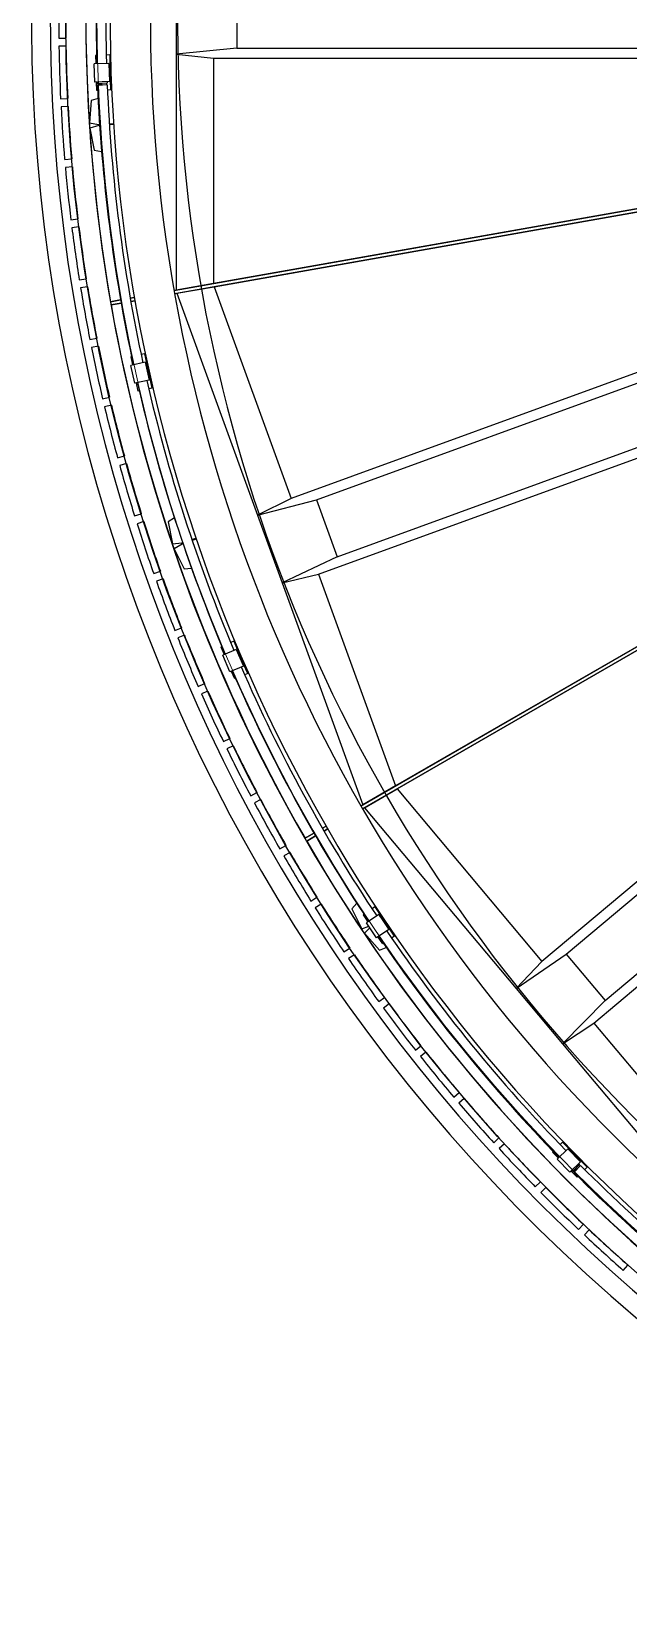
# Model space of a CAD drawing. Header units: millimetres. Extents: x 0 to 59400, y 0 to 42000.
# Drawn here: x 41164 to 44127, y 23433 to 31239 of the extents above; entities that cross this region are included whole.
import ezdxf

# ---------------------------------------------------------------- set-up
doc = ezdxf.new("R2010")
doc.units = ezdxf.units.MM
doc.header["$LTSCALE"] = 100
doc.layers.add('Sketch Geometry', color=7, linetype='Continuous', lineweight=18)
doc.layers.add('Visible', color=7, linetype='Continuous', lineweight=25)

msp = doc.modelspace()

# ---------------------------------------------------------------- linework, layer by layer
at = {"layer": 'Sketch Geometry'}
msp.add_circle((49584.05, 31306.07), 8095.14, dxfattribs=at)
at = {"layer": 'Visible', "color": 9, "true_color": 0xc0c0c0}
for p, q in [((41882.72, 31484.92), (41882.72, 31127.23)), ((42182.72, 31456.07), (42182.72, 31156.07)), ((41871.62, 29954.29), (49157.39, 31238.97)), ((49160.17, 31223.21), (41874.4, 29938.53)), ((42182.72, 31156.07), (41882.72, 31127.23)), ((42182.72, 31156.07), (48687.29, 31156.07)), ((41882.72, 31127.23), (41882.72, 29956.24)), ((41882.72, 31127.23), (42067.32, 31106.07)), ((48403.73, 31106.07), (42067.32, 29988.79)), ((42067.32, 31106.07), (42067.32, 29988.79)), ((42067.32, 31106.07), (48403.73, 31106.07)), ((42070.1, 29973.04), (48406.51, 31090.32)), ((48406.51, 31090.32), (42452.23, 28923.14)), ((42577.77, 28915.62), (48690.07, 31140.32)), ((42799.08, 27398), (49206.08, 31097.09)), ((49214.08, 31083.23), (42807.08, 27384.15)), ((41459.77, 30896.04), (41452.52, 30785.33)), ((41494.73, 30907.34), (41459.77, 30896.04)), ((42680.38, 28633.71), (48792.68, 30858.41)), ((43817.88, 26663.49), (48800.68, 30844.55)), ((41452.52, 30785.33), (41497.16, 30778.23)), ((41497.55, 30772.25), (41454.23, 30759.38)), ((41454.23, 30759.38), (41475.89, 30650.57)), ((41497.16, 30778.23), (41502.1, 30778.56)), ((41502.5, 30772.57), (41497.55, 30772.25)), ((41550.3, 30781.72), (41571.1, 30783.09)), ((41571.5, 30777.1), (41550.69, 30775.73)), ((42589.04, 28547.26), (48543.31, 30714.44)), ((48543.31, 30714.44), (42971.17, 27497.36)), ((42979.17, 27483.5), (48551.31, 30700.58)), ((48551.31, 30700.58), (43697.34, 26627.62)), ((41475.89, 30650.57), (41512.02, 30643.93)), ((44010.72, 26433.68), (48993.51, 30614.74)), ((43954.46, 26321.2), (48808.43, 30394.17)), ((42067.32, 29988.79), (41882.72, 29956.24)), ((41556.49, 29898.72), (41606.56, 29907.55)), ((41606.56, 29907.55), (41556.49, 29898.72)), ((41654.13, 29915.94), (41674.66, 29919.56)), ((41674.66, 29919.56), (41654.13, 29915.94)), ((41677.44, 29903.8), (41656.91, 29900.18)), ((41656.91, 29900.18), (41677.44, 29903.8)), ((41882.72, 29956.24), (41871.62, 29954.29)), ((41874.4, 29938.53), (41885.5, 29940.49)), ((41885.5, 29940.49), (42070.1, 29973.04)), ((41885.5, 29940.49), (42286, 28840.12)), ((42070.1, 29973.04), (42452.23, 28923.14)), ((41609.34, 29891.79), (41559.26, 29882.96)), ((41559.26, 29882.96), (41609.34, 29891.79)), ((42452.23, 28923.14), (42286, 28840.12)), ((42286, 28840.12), (42577.77, 28915.62)), ((42577.77, 28915.62), (42680.38, 28633.71)), ((41873.67, 28826.91), (41842.84, 28806.95)), ((41842.84, 28806.95), (41864.49, 28698.14)), ((42286, 28840.12), (42408.33, 28504)), ((41959.87, 28719.97), (41979.61, 28726.67)), ((41864.49, 28698.14), (41909.44, 28702.84)), ((41911.37, 28697.16), (41872.85, 28673.52)), ((41872.85, 28673.52), (41921.94, 28574.02)), ((41909.44, 28702.84), (41914.13, 28704.43)), ((41916.06, 28698.75), (41911.37, 28697.16)), ((41981.54, 28720.99), (41961.8, 28714.28)), ((41921.94, 28574.02), (41958.56, 28576.96)), ((42680.38, 28633.71), (42408.33, 28504)), ((42408.33, 28504), (42589.04, 28547.26)), ((42408.33, 28504), (42808.83, 27403.64)), ((42589.04, 28547.26), (42971.17, 27497.36)), ((42971.17, 27497.36), (42808.83, 27403.64)), ((42816.83, 27389.78), (42979.17, 27483.5)), ((42979.17, 27483.5), (43697.34, 26627.62)), ((42808.83, 27403.64), (42799.08, 27398)), ((42807.08, 27384.15), (42816.83, 27389.78)), ((42816.83, 27389.78), (43569.53, 26492.75)), ((42565.99, 27263.43), (42521.95, 27238)), ((42521.95, 27238), (42565.99, 27263.43)), ((42573.99, 27249.57), (42529.95, 27224.15)), ((42529.95, 27224.15), (42573.99, 27249.57)), ((42625.87, 27298), (42607.82, 27287.58)), ((42607.82, 27287.58), (42625.87, 27298)), ((42633.87, 27284.15), (42615.82, 27273.72)), ((42615.82, 27273.72), (42633.87, 27284.15)), ((42778.24, 26915.5), (42753.63, 26888.23)), ((42753.63, 26888.23), (42802.71, 26788.73)), ((42802.71, 26788.73), (42837.8, 26802.18)), ((42843.02, 26794.41), (42817.16, 26767.12)), ((42899.43, 26841.35), (42901.09, 26842.46)), ((42904.44, 26837.48), (42902.77, 26836.37)), ((42817.16, 26767.12), (42890.33, 26683.72)), ((42890.33, 26683.72), (42924.94, 26696.04)), ((43569.53, 26492.75), (43817.88, 26663.49)), ((43697.34, 26627.62), (43569.53, 26492.75)), ((43817.88, 26663.49), (44010.72, 26433.68)), ((43569.53, 26492.75), (43799.45, 26218.75)), ((44010.72, 26433.68), (43799.45, 26218.75)), ((43799.45, 26218.75), (43954.46, 26321.2)), ((43954.46, 26321.2), (44672.63, 25465.32)), ((43799.45, 26218.75), (44552.14, 25321.72))]:
    msp.add_line(p, q, dxfattribs=at)
at = {"layer": 'Visible'}
for p, q in [((41299.67, 31205.32), (41334.66, 31205.83)), ((41335.25, 31165.84), (41300.25, 31165.33)), ((41548.59, 31080.63), (41475.63, 31078.17)), ((41478.66, 30988.22), (41475.63, 31078.17)), ((41487.03, 31120.58), (41482.21, 31120.42)), ((41482.21, 31120.42), (41483.59, 31079.44)), ((41483.59, 31079.44), (41483.63, 31078.44)), ((41552.18, 31122.77), (41535.3, 31122.2)), ((41548.59, 31080.63), (41551.62, 30990.68)), ((41548.76, 31075.63), (41553.76, 31075.8)), ((41548.86, 31072.63), (41550.86, 31072.7)), ((41551.06, 31066.7), (41550.86, 31072.7)), ((41552.18, 31122.77), (41553.76, 31075.8)), ((41554.06, 31066.8), (41553.76, 31075.8)), ((41557.06, 31066.9), (41554.06, 31066.8)), ((41557.62, 31066.92), (41557.06, 31066.9)), ((41551.62, 30990.68), (41478.66, 30988.22)), ((41551.06, 31066.7), (41553.15, 31004.74)), ((41551.35, 30998.67), (41553.35, 30998.74)), ((41551.45, 30995.67), (41556.45, 30995.84)), ((41553.15, 31004.74), (41553.35, 30998.74)), ((41556.14, 31004.84), (41554.06, 31066.8)), ((41556.14, 31004.84), (41559.14, 31004.94)), ((41556.14, 31004.84), (41556.45, 30995.84)), ((41558.03, 30948.87), (41556.45, 30995.84)), ((41559.7, 31004.96), (41559.14, 31004.94)), ((41486.66, 30988.49), (41486.69, 30987.49)), ((41488.07, 30946.51), (41486.69, 30987.49)), ((41492.88, 30946.68), (41488.07, 30946.51)), ((41539.73, 30982.11), (41491.46, 30980.17)), ((41540.01, 30975.14), (41491.75, 30973.15)), ((41495.11, 30980.31), (41494.58, 30979.29)), ((41495.4, 30973.31), (41494.78, 30974.28)), ((41495.11, 30980.31), (41515.59, 30981.14)), ((41495.11, 30980.31), (41495.11, 30980.31)), ((41495.4, 30973.31), (41515.88, 30974.15)), ((41495.4, 30973.31), (41495.4, 30973.3)), ((41536.08, 30981.96), (41536.69, 30981.01)), ((41536.37, 30974.99), (41536.9, 30975.99)), ((41558.03, 30948.87), (41541.16, 30948.3)), ((41308.79, 30904.57), (41343.74, 30906.35)), ((41345.78, 30866.41), (41310.82, 30864.63)), ((41328.83, 30604.35), (41363.69, 30607.4)), ((41367.18, 30567.56), (41332.31, 30564.51)), ((41359.75, 30305.06), (41394.48, 30309.37)), ((41399.41, 30269.68), (41364.68, 30265.37)), ((41401.52, 30007.09), (41436.07, 30012.66)), ((41442.44, 29973.17), (41407.89, 29967.6)), ((41454.08, 29710.83), (41488.41, 29717.65)), ((41496.21, 29678.42), (41461.88, 29671.6)), ((41661.04, 29626.19), (41656.34, 29625.14)), ((41656.34, 29625.14), (41665.27, 29585.12)), ((41728.93, 29598.31), (41657.68, 29582.4)), ((41665.27, 29585.12), (41665.49, 29584.15)), ((41724.65, 29640.39), (41708.18, 29636.71)), ((41724.65, 29640.39), (41734.9, 29594.52)), ((41728.93, 29598.31), (41748.54, 29510.47)), ((41730.02, 29593.43), (41734.9, 29594.52)), ((41730.67, 29590.5), (41732.62, 29590.94)), ((41733.93, 29585.08), (41732.62, 29590.94)), ((41733.93, 29585.08), (41747.44, 29524.57)), ((41736.86, 29585.74), (41734.9, 29594.52)), ((41739.78, 29586.39), (41736.86, 29585.74)), ((41750.37, 29525.23), (41736.86, 29585.74)), ((41740.33, 29586.51), (41739.78, 29586.39)), ((41677.29, 29494.57), (41657.68, 29582.4)), ((41748.54, 29510.47), (41677.29, 29494.57)), ((41746.79, 29518.28), (41748.75, 29518.72)), ((41747.44, 29524.57), (41748.75, 29518.72)), ((41747.45, 29515.35), (41752.33, 29516.44)), ((41750.37, 29525.23), (41753.29, 29525.88)), ((41750.37, 29525.23), (41752.33, 29516.44)), ((41762.57, 29470.57), (41752.33, 29516.44)), ((41753.84, 29526), (41753.29, 29525.88)), ((41685.1, 29496.31), (41685.32, 29495.33)), ((41694.25, 29455.32), (41685.32, 29495.33)), ((41698.95, 29456.37), (41694.25, 29455.32)), ((41762.57, 29470.57), (41746.1, 29466.9)), ((41517.37, 29416.67), (41551.43, 29424.74)), ((41560.65, 29385.81), (41526.59, 29377.75)), ((41591.3, 29125.01), (41625.04, 29134.31)), ((41635.66, 29095.74), (41601.92, 29086.45)), ((41675.76, 28836.22), (41709.15, 28846.74)), ((41721.16, 28808.59), (41687.78, 28798.07)), ((41770.66, 28550.69), (41803.64, 28562.41)), ((41817.04, 28524.72), (41784.06, 28513)), ((41875.87, 28268.8), (41908.4, 28281.71)), ((41923.15, 28244.53), (41890.62, 28231.62)), ((42108.44, 28189.77), (42104.01, 28187.86)), ((42104.01, 28187.86), (42120.19, 28150.19)), ((42168.33, 28215.49), (42152.82, 28208.83)), ((42168.33, 28215.49), (42186.88, 28172.31)), ((42180.31, 28174.93), (42113.24, 28146.12)), ((42148.76, 28063.42), (42113.24, 28146.12)), ((42120.19, 28150.19), (42120.59, 28149.27)), ((42180.31, 28174.93), (42215.83, 28092.23)), ((42182.28, 28170.33), (42186.88, 28172.31)), ((42183.47, 28167.58), (42185.31, 28168.37)), ((42187.67, 28162.85), (42185.31, 28168.37)), ((42190.43, 28164.04), (42186.88, 28172.31)), ((42187.67, 28162.85), (42212.14, 28105.88)), ((42193.19, 28165.22), (42190.43, 28164.04)), ((42214.9, 28107.07), (42190.43, 28164.04)), ((42193.7, 28165.44), (42193.19, 28165.22)), ((42212.14, 28105.88), (42214.51, 28100.37)), ((42214.9, 28107.07), (42217.66, 28108.25)), ((42214.9, 28107.07), (42218.45, 28098.8)), ((42218.17, 28108.47), (42217.66, 28108.25)), ((42215.83, 28092.23), (42148.76, 28063.42)), ((42156.11, 28066.58), (42156.5, 28065.66)), ((42172.68, 28027.99), (42156.5, 28065.66)), ((42177.11, 28029.89), (42172.68, 28027.99)), ((42212.67, 28099.58), (42214.51, 28100.37)), ((42213.86, 28096.83), (42218.45, 28098.8)), ((42237, 28055.61), (42218.45, 28098.8)), ((42237, 28055.61), (42221.49, 28048.95)), ((41991.23, 27990.91), (42023.28, 28004.99)), ((42039.37, 27968.37), (42007.33, 27954.29)), ((42116.62, 27717.39), (42148.13, 27732.63)), ((42165.54, 27696.62), (42134.03, 27681.38)), ((42251.85, 27448.61), (42282.79, 27464.98)), ((42301.5, 27429.63), (42270.56, 27413.26)), ((42396.76, 27184.91), (42427.08, 27202.4)), ((42447.06, 27167.75), (42416.74, 27150.26)), ((42551.14, 26926.65), (42580.8, 26945.23)), ((42602.03, 26911.32), (42572.36, 26892.75)), ((42813.79, 26860.87), (42809.8, 26858.19)), ((42809.8, 26858.19), (42832.67, 26824.16)), ((42887.17, 26859.59), (42826.58, 26818.87)), ((42867.89, 26897.23), (42853.88, 26887.82)), ((42867.89, 26897.23), (42894.11, 26858.22)), ((42887.17, 26859.59), (42937.37, 26784.89)), ((42889.96, 26855.44), (42894.11, 26858.22)), ((42891.63, 26852.95), (42893.29, 26854.06)), ((42896.64, 26849.08), (42893.29, 26854.06)), ((42899.13, 26850.75), (42894.11, 26858.22)), ((42901.62, 26852.43), (42899.13, 26850.75)), ((42902.09, 26852.74), (42901.62, 26852.43)), ((42876.79, 26744.17), (42826.58, 26818.87)), ((42832.67, 26824.16), (42833.22, 26823.33)), ((42937.37, 26784.89), (42876.79, 26744.17)), ((42896.64, 26849.08), (42931.22, 26797.62)), ((42933.71, 26799.3), (42899.13, 26850.75)), ((42931.22, 26797.62), (42934.57, 26792.64)), ((42932.91, 26791.53), (42934.57, 26792.64)), ((42933.71, 26799.3), (42936.2, 26800.97)), ((42933.71, 26799.3), (42938.73, 26791.83)), ((42934.58, 26789.04), (42938.73, 26791.83)), ((42936.67, 26801.28), (42936.2, 26800.97)), ((42964.95, 26752.82), (42938.73, 26791.83)), ((42883.43, 26748.63), (42883.98, 26747.8)), ((42906.85, 26713.77), (42883.98, 26747.8)), ((42910.85, 26716.46), (42906.85, 26713.77)), ((42964.95, 26752.82), (42950.94, 26743.4)), ((42714.8, 26674.17), (42743.77, 26693.81)), ((42766.21, 26660.7), (42737.24, 26641.06)), ((42887.52, 26427.8), (42915.76, 26448.47)), ((42939.39, 26416.2), (42911.15, 26395.52)), ((43069.07, 26187.85), (43096.54, 26209.54)), ((43121.33, 26178.15), (43093.86, 26156.46)), ((43259.21, 25954.66), (43285.88, 25977.34)), ((43311.79, 25946.86), (43285.12, 25924.19)), ((43457.7, 25728.53), (43483.52, 25752.16)), ((43510.52, 25722.64), (43484.7, 25699.02)), ((43752.77, 25685.37), (43749.33, 25681.99)), ((43749.33, 25681.99), (43778.1, 25652.78)), ((43825.12, 25697.68), (43773.11, 25646.45)), ((43799.21, 25731.11), (43787.18, 25719.26)), ((43799.21, 25731.11), (43832.19, 25697.62)), ((43825.12, 25697.68), (43888.27, 25633.55)), ((43828.63, 25694.11), (43832.19, 25697.62)), ((43830.73, 25691.98), (43832.16, 25693.38)), ((43836.37, 25689.1), (43832.16, 25693.38)), ((43838.5, 25691.21), (43832.19, 25697.62)), ((43836.37, 25689.1), (43879.87, 25644.93)), ((43840.64, 25693.31), (43838.5, 25691.21)), ((43882.01, 25647.03), (43838.5, 25691.21)), ((43841.04, 25693.71), (43840.64, 25693.31)), ((43836.26, 25582.33), (43773.11, 25646.45)), ((43778.1, 25652.78), (43778.81, 25652.07)), ((43888.27, 25633.55), (43836.26, 25582.33)), ((43884.15, 25620.37), (43849.96, 25586.25)), ((43852.55, 25588.83), (43867.05, 25603.31)), ((43889.08, 25615.43), (43854.92, 25581.29)), ((43879.87, 25644.93), (43884.08, 25640.65)), ((43881.57, 25617.79), (43882.67, 25617.5)), ((43882.01, 25647.03), (43884.14, 25649.14)), ((43882.01, 25647.03), (43888.32, 25640.62)), ((43882.65, 25639.25), (43884.08, 25640.65)), ((43884.54, 25649.53), (43884.14, 25649.14)), ((43884.76, 25637.11), (43888.32, 25640.62)), ((43886.5, 25612.85), (43886.21, 25613.95)), ((43921.3, 25607.13), (43888.32, 25640.62)), ((43921.3, 25607.13), (43909.27, 25595.29)), ((43664.27, 25509.76), (43689.21, 25534.3)), ((43841.96, 25587.94), (43842.66, 25587.23)), ((43871.43, 25558.02), (43842.66, 25587.23)), ((43852.54, 25588.83), (43852.55, 25588.83)), ((43852.55, 25588.83), (43852.84, 25587.72)), ((43857.49, 25583.87), (43856.38, 25584.17)), ((43857.49, 25583.87), (43872, 25598.36)), ((43857.49, 25583.87), (43857.5, 25583.87)), ((43874.86, 25561.4), (43871.43, 25558.02)), ((43717.27, 25505.79), (43692.32, 25481.24)), ((43878.64, 25298.62), (43902.68, 25324.06)), ((43931.75, 25296.59), (43907.71, 25271.15)), ((44100.54, 25095.42), (44123.64, 25121.71))]:
    msp.add_line(p, q, dxfattribs=at)
msp.add_circle((49584.05, 31306.07), 8250, dxfattribs=at)
at = {"layer": 'Visible', "color": 9, "true_color": 0xc0c0c0}
for radius, start, end in [(8420, 322.893014, 246.750813), (8326.9, 335.718532, 246.329235), (8150, 170.056241, 189.943759), (7695, 176.716634, 267.758229), (8150, 190.056241, 209.943759), (8150, 210.056241, 229.943759)]:
    msp.add_arc((49584.05, 31306.07), radius, start, end, dxfattribs=at)
at = {"layer": 'Visible'}
for centre, radius, start, end in [((49584.05, 31306.07), 8150, 274.709403, 273.296967), ((49584.05, 31306.07), 8099.15, 171.587654, 181.609505), ((49584.05, 31306.07), 8050.85, 171.589564, 181.607595), ((49584.05, 31306.07), 8030, 175.790004, 273.30742), ((49584.05, 31306.07), 7830, 176.60031, 267.796899), ((49584.05, 31306.07), 8285, 178.892486, 180.696786), ((49584.05, 31306.07), 8250, 178.893073, 180.6962), ((49584.05, 31306.07), 8285, 180.973411, 182.777711), ((49584.05, 31306.07), 8250, 180.973998, 182.777125), ((49584.05, 31306.07), 8050.85, 182.248105, 182.306185), ((49584.05, 31306.07), 8099.15, 182.246195, 182.306185), ((49584.05, 31306.07), 8099.15, 182.355853, 192.268046), ((41499, 30976.96), 5, 152.2113, 212.450739), ((41532.47, 30978.32), 5, 332.2113, 32.450739), ((49584.05, 31306.07), 8050.85, 182.355853, 192.266136), ((49584.05, 31306.07), 8285, 183.054336, 184.858636), ((49584.05, 31306.07), 8250, 183.054923, 184.858049), ((49584.05, 31306.07), 8285, 185.135261, 186.939561), ((49584.05, 31306.07), 8250, 185.135847, 186.938974), ((49584.05, 31306.07), 8285, 187.216185, 189.020486), ((49584.05, 31306.07), 8250, 187.216772, 189.019899), ((49584.05, 31306.07), 8285, 189.29711, 191.101411), ((49584.05, 31306.07), 8250, 189.297697, 191.100824), ((49584.05, 31306.07), 8285, 191.378035, 193.182336), ((49584.05, 31306.07), 8250, 191.378622, 193.181749), ((49584.05, 31306.07), 8050.85, 192.906646, 202.924677), ((49584.05, 31306.07), 8099.15, 192.904736, 202.926587), ((49584.05, 31306.07), 8285, 193.45896, 195.26326), ((49584.05, 31306.07), 8250, 193.459547, 195.262674), ((49584.05, 31306.07), 8285, 195.539885, 197.344185), ((49584.05, 31306.07), 8250, 195.540472, 197.343598), ((49584.05, 31306.07), 8250, 197.621396, 199.424523), ((49584.05, 31306.07), 8285, 197.62081, 199.42511), ((49584.05, 31306.07), 8285, 199.701735, 201.506035), ((49584.05, 31306.07), 8250, 199.702321, 201.505448), ((49584.05, 31306.07), 8285, 201.782659, 203.58696), ((49584.05, 31306.07), 8250, 201.783246, 203.586373), ((49584.05, 31306.07), 8099.15, 203.563277, 213.585128), ((49584.05, 31306.07), 8050.85, 203.565187, 213.583218), ((49584.05, 31306.07), 8285, 203.863584, 205.667885), ((49584.05, 31306.07), 8250, 203.864171, 205.667298), ((49584.05, 31306.07), 8285, 205.944509, 207.74881), ((49584.05, 31306.07), 8250, 205.945096, 207.748223), ((49584.05, 31306.07), 8285, 208.025434, 209.829734), ((49584.05, 31306.07), 8250, 208.026021, 209.829148), ((49584.05, 31306.07), 8250, 210.106946, 211.910072), ((49584.05, 31306.07), 8285, 210.106359, 211.910659), ((49584.05, 31306.07), 8285, 212.187284, 213.991584), ((49584.05, 31306.07), 8250, 212.18787, 213.990997), ((49584.05, 31306.07), 8050.85, 214.223728, 224.241759), ((49584.05, 31306.07), 8099.15, 214.221818, 224.243669), ((49584.05, 31306.07), 8285, 214.268209, 216.072509), ((49584.05, 31306.07), 8250, 214.268795, 216.071922), ((49584.05, 31306.07), 8285, 216.349133, 218.153434), ((49584.05, 31306.07), 8250, 216.34972, 218.152847), ((49584.05, 31306.07), 8285, 218.430058, 220.234359), ((49584.05, 31306.07), 8250, 218.430645, 220.233772), ((49584.05, 31306.07), 8285, 220.510983, 222.315284), ((49584.05, 31306.07), 8250, 220.51157, 222.314697), ((49584.05, 31306.07), 8285, 222.591908, 224.396208), ((49584.05, 31306.07), 8250, 222.592495, 224.395622), ((49584.05, 31306.07), 8050.85, 224.882269, 224.928569), ((43881.38, 25612.67), 5, 14.833683, 75.073122), ((49584.05, 31306.07), 8050.85, 224.978237, 234.9003), ((49584.05, 31306.07), 8099.15, 224.880359, 224.928569), ((43857.67, 25589), 5, 194.833683, 255.073122), ((49584.05, 31306.07), 8099.15, 224.978237, 234.90221), ((49584.05, 31306.07), 8285, 224.672833, 226.477133), ((49584.05, 31306.07), 8250, 224.67342, 226.476546), ((49584.05, 31306.07), 8250, 226.754344, 228.557471), ((49584.05, 31306.07), 8285, 226.753758, 228.558058)]:
    msp.add_arc(centre, radius, start, end, dxfattribs=at)

doc.saveas('drawing.dxf')
